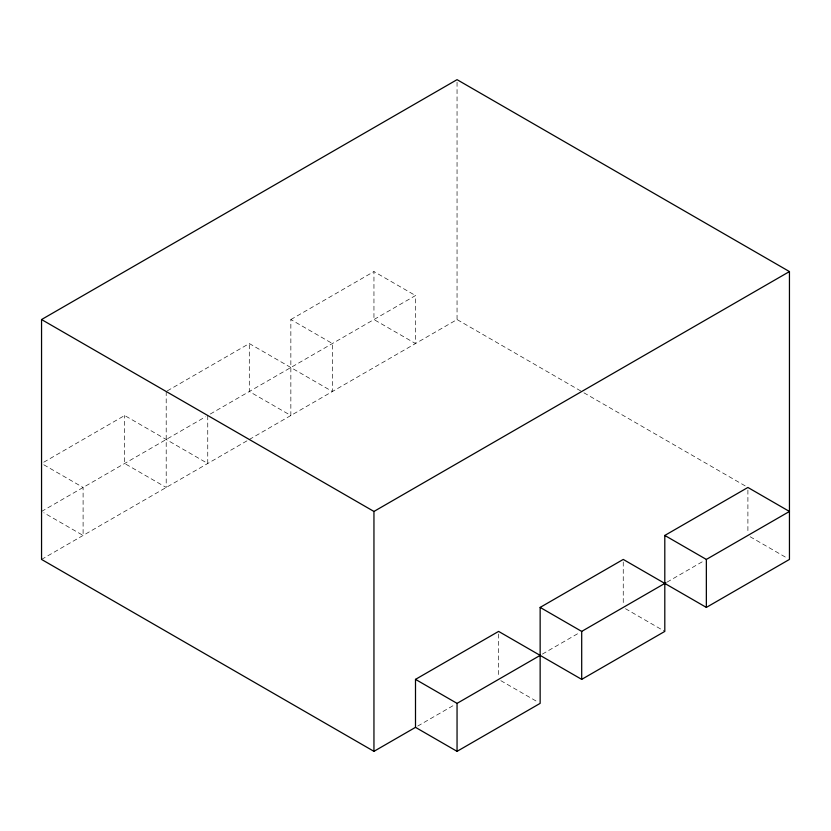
<?xml version="1.0" encoding="UTF-8"?>
<svg xmlns="http://www.w3.org/2000/svg" width="831" height="831" viewBox="0 0 831 831"><rect width="100%" height="100%" fill="white"/><g stroke="black" fill="none" stroke-linecap="round" stroke-linejoin="round"><path stroke-width="0.62" stroke-dasharray="4.16 3.12" d="M43.794 462.181L124.65 415.5L207.75 463.48L207.75 415.5L415.5 295.556L415.5 343.535L373.95 319.551L373.95 271.571L415.5 295.556M167.322 390.861L249.3 343.535L332.4 391.515L332.4 343.535L290.85 319.551L290.85 415.5L249.3 391.515L249.3 343.535M290.85 319.551L373.95 271.571M41.55 511.46L205.506 416.798M41.55 559.429L248.178 440.139M249.3 439.495L457.05 319.551L582.822 392.159M417.744 726.055L454.806 704.667M542.394 654.09L579.456 632.692M667.044 582.126L704.106 560.728M583.944 392.814L745.656 486.166M750.144 536.743L787.206 558.141M625.494 608.707L664.8 631.404M500.844 680.672L537.906 702.07M43.794 464.778L83.1 487.465L83.1 535.444L43.794 512.758M747.9 490.061L747.9 532.848M623.25 562.026L623.25 604.823M498.6 633.991L498.6 676.787M457.05 82.248L457.05 319.551M166.2 391.515L166.2 487.465L124.65 463.48L124.65 415.5"/><path stroke-width="1.25" d="M41.55 319.54L457.05 79.662L789.45 271.571L789.45 559.429L706.35 607.409L623.25 559.429L540.15 607.409L540.15 703.369L457.05 751.338L415.5 727.354L373.95 751.338L41.55 559.429L41.55 319.54L373.95 511.449L789.45 271.571M415.5 727.354L415.5 679.374L498.6 631.404L581.7 679.374L664.8 631.404L664.8 535.444L747.9 487.465L789.45 511.46L706.35 559.429L664.8 535.444M415.5 679.374L457.05 703.369L540.15 655.389M540.15 607.409L581.7 631.404L665.922 582.77M706.35 559.429L706.35 607.409M581.7 631.404L581.7 679.374M457.05 703.369L457.05 751.338M373.95 511.449L373.95 751.338"/></g></svg>
